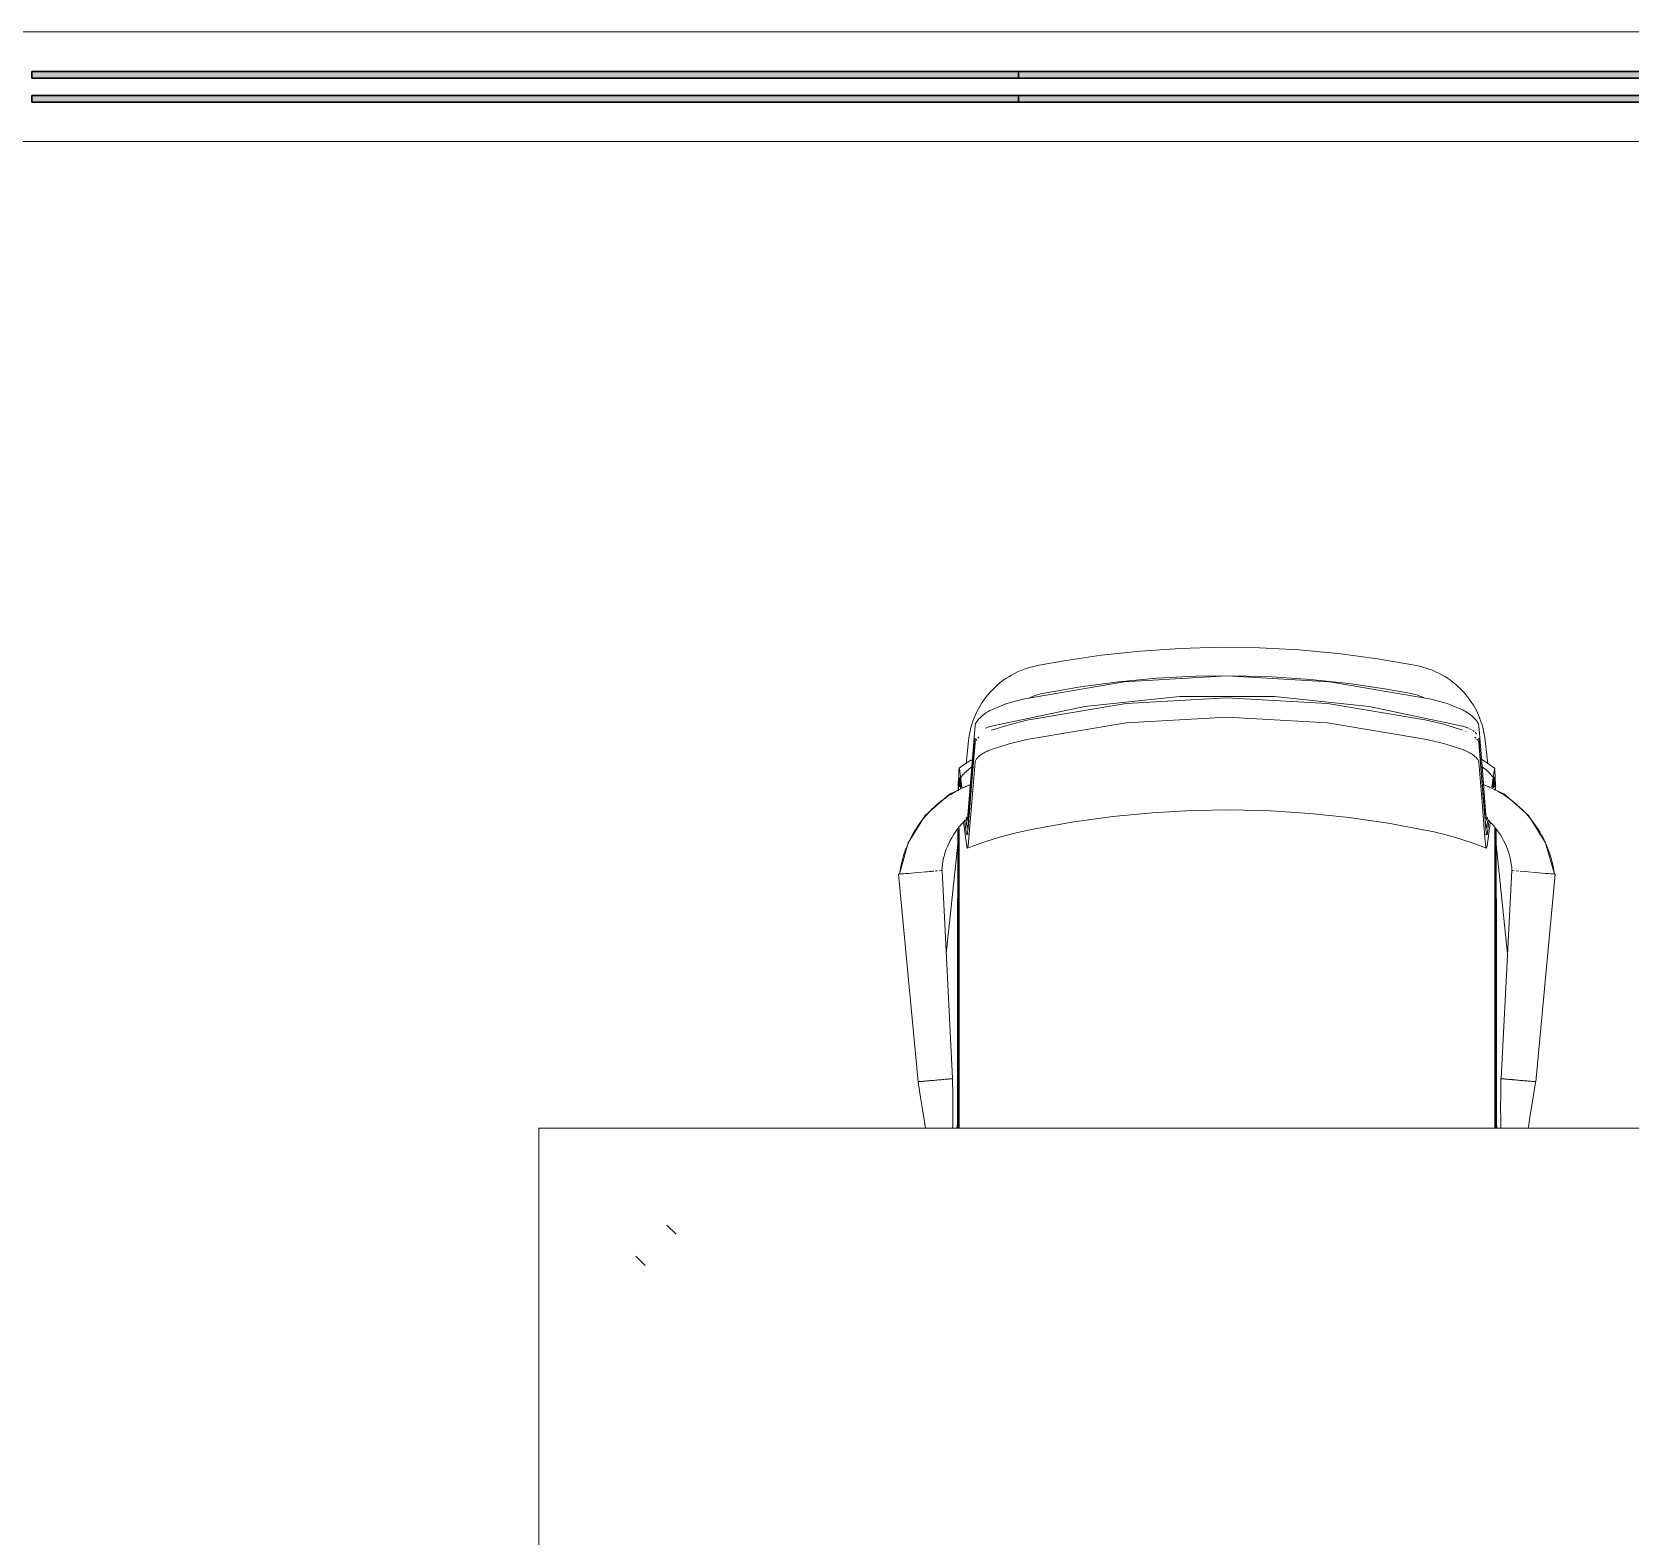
# Model space of a CAD drawing. Header units: millimetres. Extents: x 155927 to 317870, y -36033 to 97293.
# Drawn here: x 190351 to 191809, y 12236 to 13608 of the extents above; entities that cross this region are included whole.
import ezdxf

# ---------------------------------------------------------------- set-up
doc = ezdxf.new("R2010")
doc.units = ezdxf.units.MM
doc.header["$MEASUREMENT"] = 0
for name, color, linetype, lineweight in [('A-GLAZ-CURT', 7, 'CONTINUOUS', 9), ('A-GLAZ-CWMG', 7, 'CONTINUOUS', 9), ('I-FURN', 8, 'CONTINUOUS', 9)]:
    doc.layers.add(name, color=color, linetype=linetype, lineweight=lineweight)

msp = doc.modelspace()

# ---------------------------------------------------------------- hatches: boundary and pattern name
at = {"layer": 'A-GLAZ-CURT'}
h = msp.add_hatch(color=256, dxfattribs=at)
h.paths.add_polyline_path([(191250.8, 13543.6), (191250.8, 13549.6), (190350.8, 13549.6), (190350.8, 13543.6), (190764.1, 13543.6)], flags=0)
h.paths.add_polyline_path([(191250.8, 13565.6), (191250.8, 13571.6), (190350.8, 13571.6), (190350.8, 13565.6), (190764.1, 13565.6)], flags=0)
h = msp.add_hatch(color=256, dxfattribs=at)
h.paths.add_polyline_path([(192150.8, 13543.6), (192150.8, 13549.6), (191250.8, 13549.6), (191250.8, 13543.6), (191664.1, 13543.6)], flags=0)
h.paths.add_polyline_path([(192150.8, 13565.6), (192150.8, 13571.6), (191250.8, 13571.6), (191250.8, 13565.6), (191664.1, 13565.6)], flags=0)

# ---------------------------------------------------------------- linework, layer by layer
at = {"layer": 'A-GLAZ-CURT', "lineweight": 30}
for p, q in [((191250.8, 13571.6), (190350.8, 13571.6)), ((190350.8, 13571.6), (190350.8, 13565.6)), ((190350.8, 13565.6), (191250.8, 13565.6)), ((192150.8, 13571.6), (191250.8, 13571.6)), ((191250.8, 13571.6), (191250.8, 13565.6)), ((191250.8, 13565.6), (191250.8, 13571.6)), ((191250.8, 13565.6), (192150.8, 13565.6)), ((191250.8, 13549.6), (190350.8, 13549.6)), ((190350.8, 13549.6), (190350.8, 13543.6)), ((192150.8, 13549.6), (191250.8, 13549.6)), ((191250.8, 13549.6), (191250.8, 13543.6)), ((191250.8, 13543.6), (191250.8, 13549.6)), ((190350.8, 13543.6), (191250.8, 13543.6)), ((191250.8, 13543.6), (192150.8, 13543.6))]:
    msp.add_line(p, q, dxfattribs=at)
at = {"layer": 'A-GLAZ-CWMG'}
for p, q in [((190350.8, 13607.6), (189500.8, 13607.6)), ((191250.8, 13607.6), (190350.8, 13607.6)), ((192150.8, 13607.6), (191250.8, 13607.6)), ((190350.8, 13507.6), (189500.8, 13507.6)), ((191250.8, 13507.6), (190350.8, 13507.6)), ((192150.8, 13507.6), (191250.8, 13507.6))]:
    msp.add_line(p, q, dxfattribs=at)
at = {"layer": 'I-FURN'}
for p, q in [((191326.4, 13039), (191290.6, 13033.7)), ((191362.3, 13042.9), (191326.4, 13039)), ((191398.3, 13045.3), (191362.3, 13042.9)), ((191434.5, 13046.3), (191398.3, 13045.3)), ((191470.6, 13045.9), (191434.5, 13046.3)), ((191506.7, 13043.9), (191470.6, 13045.9)), ((191542.6, 13040.6), (191506.7, 13043.9)), ((191578.5, 13035.8), (191542.6, 13040.6)), ((191614.1, 13029.6), (191578.5, 13035.8)), ((191244.6, 13021), (191241.9, 13019.4)), ((191247.3, 13022.5), (191244.6, 13021)), ((191250.1, 13023.9), (191247.3, 13022.5)), ((191253, 13025.1), (191250.1, 13023.9)), ((191255.9, 13026.2), (191253, 13025.1)), ((191258.8, 13027.3), (191255.9, 13026.2)), ((191261.8, 13028.2), (191258.8, 13027.3)), ((191264.8, 13028.9), (191261.8, 13028.2)), ((191267.9, 13029.6), (191264.8, 13028.9)), ((191290.6, 13033.7), (191267.9, 13029.6)), ((191347.3, 13014.9), (191441, 13020.2)), ((191377.2, 13018), (191412.2, 13019.9)), ((191412.2, 13019.9), (191447.3, 13020.3)), ((191441, 13020.2), (191534.6, 13014.9)), ((191447.3, 13020.3), (191482.4, 13019.4)), ((191616.7, 13029), (191614.1, 13029.6)), ((191619.7, 13028.3), (191616.7, 13029)), ((191622.7, 13027.4), (191619.7, 13028.3)), ((191625.6, 13026.4), (191622.7, 13027.4)), ((191628.6, 13025.3), (191625.6, 13026.4)), ((191631.4, 13024), (191628.6, 13025.3)), ((191634.2, 13022.7), (191631.4, 13024)), ((191637, 13021.2), (191634.2, 13022.7)), ((191639.7, 13019.7), (191637, 13021.2)), ((191642.3, 13018), (191639.7, 13019.7)), ((191225.1, 13005.5), (191223.1, 13003.2)), ((191227.3, 13007.8), (191225.1, 13005.5)), ((191229.5, 13010), (191227.3, 13007.8)), ((191231.8, 13012.1), (191229.5, 13010)), ((191234.2, 13014.1), (191231.8, 13012.1)), ((191236.7, 13015.9), (191234.2, 13014.1)), ((191239.3, 13017.7), (191236.7, 13015.9)), ((191241.9, 13019.4), (191239.3, 13017.7)), ((191254.7, 12999.1), (191347.3, 13014.9)), ((191272.9, 13004.1), (191307.4, 13010.1)), ((191307.4, 13010.1), (191342.2, 13014.8)), ((191342.2, 13014.8), (191377.2, 13018)), ((191482.4, 13019.4), (191517.4, 13017)), ((191517.4, 13017), (191552.3, 13013.3)), ((191534.6, 13014.9), (191627.3, 12999.1)), ((191552.3, 13013.3), (191587, 13008.1)), ((191587, 13008.1), (191609.1, 13004.1)), ((191644.9, 13016.2), (191642.3, 13018)), ((191647.4, 13014.3), (191644.9, 13016.2)), ((191649.8, 13012.3), (191647.4, 13014.3)), ((191652.1, 13010.3), (191649.8, 13012.3)), ((191654.4, 13008.1), (191652.1, 13010.3)), ((191656.5, 13005.9), (191654.4, 13008.1)), ((191658.6, 13003.5), (191656.5, 13005.9)), ((191215.9, 12993), (191214.3, 12990.3)), ((191217.5, 12995.7), (191215.9, 12993)), ((191219.3, 12998.2), (191217.5, 12995.7)), ((191221.1, 13000.8), (191219.3, 12998.2)), ((191223.1, 13003.2), (191221.1, 13000.8)), ((191226.2, 12989.2), (191240.2, 12994.9)), ((191311.3, 12992.4), (191226.2, 12974.4)), ((191240.2, 12994.9), (191254.7, 12999.1)), ((191349.2, 12995), (191258.4, 12979.9)), ((191261.3, 13000.4), (191263.2, 13001.2)), ((191263.2, 13001.2), (191265.2, 13001.9)), ((191265.2, 13001.9), (191267.1, 13002.6)), ((191267.1, 13002.6), (191269.1, 13003.2)), ((191269.1, 13003.2), (191271.1, 13003.7)), ((191271.1, 13003.7), (191272.9, 13004.1)), ((191397.6, 13001.4), (191311.3, 12992.4)), ((191441, 13000.1), (191349.2, 12995)), ((191484.3, 13001.4), (191397.6, 13001.4)), ((191532.7, 12995), (191441, 13000.1)), ((191570.7, 12992.4), (191484.3, 13001.4)), ((191623.5, 12979.9), (191532.7, 12995)), ((191655.8, 12974.4), (191570.7, 12992.4)), ((191609.1, 13004.1), (191611.1, 13003.6)), ((191611.1, 13003.6), (191613.1, 13003.1)), ((191613.1, 13003.1), (191615.1, 13002.5)), ((191615.1, 13002.5), (191617.1, 13001.8)), ((191617.1, 13001.8), (191619, 13001.1)), ((191619, 13001.1), (191620.9, 13000.3)), ((191627.3, 12999.1), (191641.8, 12995)), ((191641.8, 12995), (191655.8, 12989.2)), ((191660.6, 13001.1), (191658.6, 13003.5)), ((191662.4, 12998.6), (191660.6, 13001.1)), ((191664.2, 12996), (191662.4, 12998.6)), ((191665.9, 12993.4), (191664.2, 12996)), ((191667.4, 12990.7), (191665.9, 12993.4)), ((191668.9, 12987.9), (191667.4, 12990.7)), ((191208.3, 12976), (191207.4, 12973)), ((191209.3, 12978.9), (191208.3, 12976)), ((191210.3, 12981.8), (191209.3, 12978.9)), ((191211.6, 12984.7), (191210.3, 12981.8)), ((191212.9, 12987.5), (191211.6, 12984.7)), ((191214.3, 12990.3), (191212.9, 12987.5)), ((191258.4, 12979.9), (191242.2, 12975.7)), ((191258.4, 12962.2), (191349.2, 12977.4)), ((191349.2, 12977.4), (191441, 12982.5)), ((191441, 12982.5), (191532.7, 12977.4)), ((191532.7, 12977.4), (191623.5, 12962.2)), ((191639.8, 12975.8), (191623.5, 12979.9)), ((191655.8, 12970.8), (191639.8, 12975.8)), ((191670.2, 12985.1), (191668.9, 12987.9)), ((191671.4, 12982.2), (191670.2, 12985.1)), ((191672.5, 12979.3), (191671.4, 12982.2)), ((191673.5, 12976.4), (191672.5, 12979.3)), ((191674.4, 12973.4), (191673.5, 12976.4)), ((191205.6, 12963.8), (191205.3, 12961.1)), ((191206.1, 12966.9), (191205.6, 12963.8)), ((191206.7, 12969.9), (191206.1, 12966.9)), ((191207.4, 12973), (191206.7, 12969.9)), ((191207.9, 12933.8), (191211.2, 12975)), ((191211.2, 12963.3), (191208, 12923.6)), ((191242.2, 12975.7), (191226.2, 12970.7)), ((191242.2, 12958.1), (191258.4, 12962.2)), ((191623.5, 12962.2), (191639.8, 12958.1)), ((191670.8, 12975.1), (191674.1, 12933.8)), ((191674, 12923.7), (191670.8, 12963.3)), ((191675.2, 12970.4), (191674.4, 12973.4)), ((191675.8, 12967.3), (191675.2, 12970.4)), ((191676.3, 12964.2), (191675.8, 12967.3)), ((191676.7, 12961.1), (191676.3, 12964.2)), ((191205.3, 12961.1), (191203.1, 12940)), ((191211.2, 12959.2), (191208, 12920.1)), ((191226.2, 12953.1), (191242.2, 12958.1)), ((191639.8, 12958.1), (191655.8, 12953.1)), ((191674, 12920.1), (191670.8, 12959.2)), ((191678.9, 12940), (191676.7, 12961.1)), ((191196.8, 12936.1), (191201.6, 12939.6)), ((191196.9, 12935.6), (191199.3, 12918.6)), ((191201.6, 12939.6), (191206.5, 12942.8)), ((191201.7, 12931.7), (191202.7, 12932.7)), ((191202.7, 12932.7), (191203.7, 12933.7)), ((191203.7, 12933.7), (191204.8, 12934.6)), ((191204.6, 12893.1), (191207.9, 12933.8)), ((191204.8, 12934.6), (191206, 12935.5)), ((191206, 12935.5), (191207.1, 12936.3)), ((191206.5, 12942.8), (191208, 12943.7)), ((191207.1, 12936.3), (191208, 12936.9)), ((191208.2, 12905.1), (191211.2, 12941.5)), ((191670.8, 12941.6), (191673.8, 12905.1)), ((191673.3, 12944.1), (191676.1, 12942.4)), ((191674.1, 12936.9), (191675.3, 12936.1)), ((191674.1, 12933.8), (191677.3, 12893.1)), ((191675.3, 12936.1), (191676.4, 12935.3)), ((191676.1, 12942.4), (191681, 12939.1)), ((191676.4, 12935.3), (191677.5, 12934.4)), ((191677.5, 12934.4), (191678.5, 12933.5)), ((191678.5, 12933.5), (191679.6, 12932.5)), ((191679.6, 12932.5), (191680.6, 12931.6)), ((191681, 12939.1), (191685.2, 12936.1)), ((191682.7, 12918.8), (191685, 12935.6)), ((191187.9, 12912.3), (191206.8, 12921.1)), ((191206.8, 12921.1), (191187.9, 12912.3)), ((191206.8, 12921.1), (191187.9, 12912.3)), ((191195.7, 12923.6), (191196, 12916.4)), ((191195.7, 12923.6), (191195.7, 12915)), ((191196.2, 12923.6), (191196.4, 12930.2)), ((191196.5, 12925.6), (191196.5, 12923.6)), ((191197.4, 12921.1), (191196.9, 12927.3)), ((191197.2, 12926.1), (191198, 12927.3)), ((191198.5, 12918.3), (191197.4, 12925.7)), ((191197.8, 12917.6), (191197.4, 12921.1)), ((191198, 12927.3), (191198.9, 12928.5)), ((191198.9, 12928.5), (191199.8, 12929.6)), ((191199.8, 12929.6), (191200.7, 12930.7)), ((191200.7, 12930.7), (191201.7, 12931.7)), ((191208, 12919.9), (191204.8, 12881)), ((191208, 12923.4), (191205, 12885.8)), ((191677, 12885.9), (191674, 12923.7)), ((191677.2, 12881), (191674, 12920.1)), ((191694.1, 12912.3), (191675.1, 12921.1)), ((191675.1, 12921.1), (191694.1, 12912.3)), ((191694.1, 12912.3), (191675.1, 12921.1)), ((191680.6, 12931.6), (191681.5, 12930.5)), ((191681.5, 12930.5), (191682.4, 12929.4)), ((191682.4, 12929.4), (191683.3, 12928.3)), ((191683.3, 12928.3), (191684.1, 12927.2)), ((191684.2, 12923.9), (191683.4, 12918.5)), ((191684.1, 12927.2), (191684.2, 12926.9)), ((191684.2, 12926.9), (191684.5, 12926.6)), ((191684.4, 12924.9), (191684.2, 12923.9)), ((191684.6, 12921.1), (191684.2, 12918)), ((191684.5, 12925.8), (191684.4, 12924.9)), ((191684.5, 12926.6), (191684.7, 12926.2)), ((191685.1, 12927.3), (191684.6, 12921.1)), ((191684.7, 12926.2), (191684.7, 12926.2)), ((191686, 12923.5), (191684.7, 12923.8)), ((191685.5, 12923.5), (191685.4, 12925.6)), ((191685.6, 12930.2), (191685.8, 12923.5)), ((191685.8, 12916.7), (191686, 12923.5)), ((191686, 12923.5), (191686, 12916.5)), ((191165.8, 12892.9), (191187.9, 12912.3)), ((191187.9, 12912.3), (191165.8, 12892.9)), ((191187.9, 12912.3), (191165.8, 12892.9)), ((191182.4, 12907.5), (191187.9, 12912.3)), ((191187.9, 12912.3), (191194.5, 12915.4)), ((191205.2, 12868.7), (191208.2, 12905.1)), ((191673.8, 12905.1), (191676.7, 12868.7)), ((191687.4, 12915.4), (191694.1, 12912.3)), ((191716.2, 12892.9), (191694.1, 12912.3)), ((191694.1, 12912.3), (191716.2, 12892.9)), ((191694.1, 12912.3), (191699.6, 12907.5)), ((191716.2, 12892.9), (191694.1, 12912.3)), ((191150.1, 12867.9), (191165.8, 12892.9)), ((191165.8, 12892.9), (191150.1, 12867.9)), ((191165.8, 12892.9), (191150.1, 12867.9)), ((191161.9, 12886.6), (191165.8, 12892.9)), ((191165.8, 12892.9), (191171.3, 12897.7)), ((191203.1, 12891.5), (191203.3, 12890)), ((191337, 12892), (191301.3, 12887.1)), ((191372.8, 12895.4), (191337, 12892)), ((191408.8, 12897.4), (191372.8, 12895.4)), ((191444.8, 12898), (191408.8, 12897.4)), ((191480.8, 12897.1), (191444.8, 12898)), ((191516.7, 12894.8), (191480.8, 12897.1)), ((191552.5, 12891), (191516.7, 12894.8)), ((191588.1, 12885.9), (191552.5, 12891)), ((191678.7, 12890), (191678.8, 12891.3)), ((191710.6, 12897.7), (191716.2, 12892.9)), ((191731.8, 12867.9), (191716.2, 12892.9)), ((191716.2, 12892.9), (191731.8, 12867.9)), ((191716.2, 12892.9), (191720.1, 12886.6)), ((191731.8, 12867.9), (191716.2, 12892.9)), ((191150.1, 12867.9), (191160.2, 12884)), ((191195.4, 12879.5), (191195.5, 12817)), ((191195.4, 12852.8), (191195.4, 12879.4)), ((191195.7, 12880), (191195.7, 12877.7)), ((191195.7, 12877.7), (191195.7, 12607.5)), ((191196.8, 12881.3), (191196.8, 12879.2)), ((191196.8, 12879.2), (191196.8, 12607.5)), ((191200.8, 12886.4), (191201.5, 12880.7)), ((191201.5, 12880.7), (191202.6, 12873)), ((191203.2, 12877.7), (191201.9, 12887.3)), ((191203.8, 12882.8), (191203, 12888)), ((191205.8, 12876.1), (191203.8, 12875.3)), ((191245.9, 12876.4), (191233.4, 12873)), ((191258.4, 12879.3), (191245.9, 12876.4)), ((191265.9, 12880.8), (191258.4, 12879.3)), ((191301.3, 12887.1), (191265.9, 12880.8)), ((191623.5, 12879.3), (191588.1, 12885.9)), ((191628.5, 12878.2), (191623.5, 12879.3)), ((191641, 12875.1), (191628.5, 12878.2)), ((191653.4, 12871.6), (191641, 12875.1)), ((191678.1, 12875.3), (191676.1, 12876.1)), ((191678.9, 12887.9), (191678.2, 12882.9)), ((191678.4, 12865.3), (191679.6, 12874.4)), ((191680.1, 12887.3), (191678.8, 12877.7)), ((191679.6, 12874.4), (191680.8, 12883.4)), ((191680.8, 12883.4), (191681.1, 12886.4)), ((191685.3, 12879.2), (191685.3, 12881.1)), ((191685.3, 12607.5), (191685.3, 12879.2)), ((191686, 12880.4), (191686, 12877.8)), ((191686, 12877.8), (191686, 12607.5)), ((191686.4, 12817), (191686.5, 12879.5)), ((191686.6, 12879.4), (191686.6, 12852.8)), ((191721.8, 12884), (191731.8, 12867.9)), ((191142.2, 12839.3), (191150.1, 12867.9)), ((191150.1, 12867.9), (191142.2, 12839.3)), ((191142.2, 12839.3), (191150.1, 12867.9)), ((191150.1, 12867.9), (191142.2, 12839.3)), ((191195.4, 12866.6), (191185, 12766.6)), ((191202.6, 12873), (191203.6, 12865.3)), ((191209, 12864.8), (191204.3, 12863)), ((191221.1, 12869.2), (191209, 12864.8)), ((191233.4, 12873), (191221.1, 12869.2)), ((191665.6, 12867.5), (191653.4, 12871.6)), ((191677.7, 12863), (191665.6, 12867.5)), ((191696.9, 12766.6), (191686.5, 12866.7)), ((191739.8, 12839.3), (191731.8, 12867.9)), ((191731.8, 12867.9), (191739.8, 12839.3)), ((191731.8, 12867.9), (191739.8, 12839.3)), ((191739.8, 12839.3), (191731.8, 12867.9)), ((191195.4, 12817), (191195.4, 12852.8)), ((191686.6, 12852.8), (191686.5, 12817)), ((191159.2, 12650), (191141.3, 12839.3)), ((191141.3, 12839.3), (191159.2, 12650)), ((191141.3, 12839.3), (191141.6, 12839.3)), ((191141.6, 12839.3), (191142.4, 12839.4)), ((191142.4, 12839.4), (191143.7, 12839.5)), ((191143.7, 12839.5), (191145.5, 12839.6)), ((191145.5, 12839.6), (191147.8, 12839.8)), ((191147.8, 12839.8), (191150.4, 12840.1)), ((191150.4, 12840.1), (191153.3, 12840.3)), ((191153.3, 12840.3), (191156.4, 12840.6)), ((191156.4, 12840.6), (191159.6, 12840.9)), ((191159.6, 12840.9), (191162.9, 12841.2)), ((191163.9, 12841.2), (191166.2, 12841.4)), ((191166.2, 12841.4), (191168.8, 12841.7)), ((191169.3, 12841.7), (191172.2, 12842)), ((191174.8, 12842.2), (191177, 12842.4)), ((191178.8, 12842.5), (191180.1, 12842.7)), ((191180.1, 12842.7), (191180.9, 12842.7)), ((191180.9, 12842.7), (191181.2, 12842.8)), ((191181.2, 12842.8), (191190.8, 12652.8)), ((191190.8, 12652.8), (191181.2, 12842.8)), ((191691.2, 12652.8), (191700.8, 12842.8)), ((191700.8, 12842.8), (191691.2, 12652.8)), ((191700.8, 12842.8), (191701, 12842.7)), ((191701, 12842.7), (191701.8, 12842.7)), ((191701.8, 12842.7), (191703.2, 12842.5)), ((191705, 12842.4), (191707.2, 12842.2)), ((191705, 12842.4), (191707.2, 12842.2)), ((191708.5, 12842.1), (191712.7, 12841.7)), ((191709.8, 12842), (191712.7, 12841.7)), ((191713.1, 12841.7), (191715.8, 12841.4)), ((191715.8, 12841.4), (191718, 12841.2)), ((191719, 12841.2), (191722.3, 12840.9)), ((191722.3, 12840.9), (191725.6, 12840.6)), ((191740.6, 12839.3), (191722.7, 12650)), ((191722.7, 12650), (191740.6, 12839.3)), ((191725.6, 12840.6), (191728.7, 12840.3)), ((191728.7, 12840.3), (191731.6, 12840.1)), ((191731.6, 12840.1), (191734.2, 12839.8)), ((191734.2, 12839.8), (191736.4, 12839.6)), ((191736.4, 12839.6), (191738.2, 12839.5)), ((191738.2, 12839.5), (191739.5, 12839.4)), ((191739.5, 12839.4), (191740.3, 12839.3)), ((191740.3, 12839.3), (191740.6, 12839.3)), ((191195.5, 12817), (191195.1, 12817)), ((191195.1, 12607.5), (191195.1, 12817)), ((191686.9, 12817), (191686.4, 12817)), ((191686.9, 12607.5), (191686.9, 12817)), ((191159.2, 12650), (191161.4, 12635.5)), ((191191, 12637.3), (191190.8, 12652.8)), ((191690.8, 12637.3), (191691, 12652.8)), ((191719.3, 12628.5), (191722.5, 12649.3)), ((191722.5, 12649.3), (191722.6, 12650)), ((191161.4, 12635.5), (191163.5, 12622.8)), ((191191.1, 12627), (191191, 12637.3)), ((191191, 12615.4), (191191.1, 12627)), ((191690.7, 12627), (191690.8, 12637.3)), ((191690.8, 12615.4), (191690.7, 12627)), ((191717.1, 12615.5), (191719.3, 12628.5)), ((191163.5, 12622.8), (191165.4, 12611.6)), ((191165.4, 12611.6), (191166.1, 12607.5)), ((191190.9, 12609.9), (191191, 12615.4)), ((191194.6, 12607.5), (191195.1, 12612)), ((191686.9, 12612), (191687.3, 12607.5)), ((191690.9, 12609.9), (191690.8, 12615.4)), ((191716, 12608.9), (191717.1, 12615.5)), ((190813.4, 12607.5), (190813.4, 11207.5)), ((196113.4, 12607.5), (190813.4, 12607.5)), ((191190.8, 12607.5), (191190.9, 12609.9)), ((191691, 12607.5), (191690.9, 12609.9)), ((191715.7, 12607.5), (191716, 12608.9)), ((190938.4, 12510.8), (190930.1, 12519.1)), ((190901.8, 12490.9), (190910.2, 12482.5))]:
    msp.add_line(p, q, dxfattribs=at)
msp.add_ellipse((191440.6, 12412.5), major_axis=(825, 0), ratio=0.648816, start_param=1.870261, end_param=1.872267, dxfattribs=at)
for points, knots in [([(191211.2, 12975), (191211.2, 12975.6), (191211.6, 12976.7), (191213.2, 12979.4), (191215.8, 12982.2), (191218.6, 12984.5), (191220, 12985.6), (191221.2, 12986.4), (191222.4, 12987.1), (191224, 12988.1), (191225.3, 12988.8), (191226.2, 12989.2)], [0, 0, 0, 0, 0.142857, 0.285714, 0.571429, 0.678571, 0.732143, 0.785714, 0.839286, 0.892857, 1, 1, 1, 1]), ([(191655.8, 12989.2), (191657, 12988.7), (191659.2, 12987.5), (191663.4, 12984.7), (191666.5, 12981.9), (191668.5, 12979.6), (191669.2, 12978.5), (191669.7, 12977.8), (191670.2, 12977), (191670.6, 12976.1), (191670.7, 12975.5), (191670.8, 12975.1)], [0, 0, 0, 0, 0.142857, 0.285714, 0.571429, 0.678571, 0.732143, 0.785714, 0.839286, 0.892857, 1, 1, 1, 1]), ([(191212.8, 12962.4), (191212.6, 12962.1), (191212.2, 12961.7), (191212, 12961.3), (191212, 12961.2)], [0.7142857, 0.7142857, 0.7142857, 0.7142857, 0.7857143, 0.8166867, 0.8166867, 0.8166867, 0.8166867]), ([(191659.1, 12973.4), (191658.9, 12973.4), (191657.9, 12973.8), (191656.8, 12974.2), (191655.8, 12974.4)], [-0.3801763, -0.3801763, -0.3801763, -0.3801763, -0.3333333, 0, 0, 0, 0]), ([(191211.2, 12941.5), (191211.3, 12942.3), (191211.9, 12943.9), (191214.7, 12946.9), (191218.5, 12949.6), (191222.7, 12951.8), (191225, 12952.7), (191226.2, 12953.1)], [-1, -1, -1, -1, -0.785714, -0.571429, -0.285714, -0.142857, 0, 0, 0, 0]), ([(191655.8, 12953.1), (191656.7, 12952.8), (191657.9, 12952.3), (191659.6, 12951.6), (191660.8, 12951), (191661.9, 12950.4), (191663.4, 12949.6), (191666.2, 12947.7), (191668.8, 12945.4), (191670.4, 12943.1), (191670.7, 12942.1), (191670.8, 12941.6)], [-1, -1, -1, -1, -0.892857, -0.839286, -0.785714, -0.732143, -0.678571, -0.571429, -0.285714, -0.142857, 0, 0, 0, 0]), ([(191206.4, 12920.8), (191204.7, 12920.1), (191189.4, 12913.8), (191167.8, 12897.7), (191149.1, 12868.4), (191143.5, 12849.2), (191142.2, 12839.3)], [-0.7389144, -0.7389144, -0.7389144, -0.7389144, -0.7, -0.4, -0.2, 0, 0, 0, 0]), ([(191739.8, 12839.3), (191738.4, 12849.2), (191732.9, 12868.4), (191716.8, 12893.5), (191696.6, 12910.9), (191681.8, 12918.4), (191675.5, 12920.8)], [0, 0, 0, 0, 0.2, 0.4, 0.6, 0.7389146, 0.7389146, 0.7389146, 0.7389146]), ([(191685.2, 12918.9), (191685.2, 12919.8), (191685.1, 12921.6), (191685, 12924.3), (191684.8, 12926), (191684.7, 12926.3), (191684.6, 12926), (191684.5, 12925.8)], [0, 0, 0, 0, 0.166667, 0.333333, 0.666667, 0.833333, 1, 1, 1, 1]), ([(191202.7, 12888.9), (191201.4, 12887.6), (191194.3, 12880.3), (191184.7, 12865), (191181.4, 12850.1), (191181, 12842.7)], [0.4429381, 0.4429381, 0.4429381, 0.4429381, 0.5, 0.75, 1, 1, 1, 1]), ([(191701, 12842.7), (191700.6, 12850.1), (191697.3, 12865), (191687.7, 12880.3), (191680.6, 12887.6), (191679.2, 12888.9)], [0, 0, 0, 0, 0.25, 0.5, 0.5570669, 0.5570669, 0.5570669, 0.5570669]), ([(191169.3, 12841.7), (191169.5, 12841.7), (191170.1, 12841.8), (191171.2, 12841.9), (191172.1, 12842), (191172.9, 12842), (191173.3, 12842.1), (191173.5, 12842.1)], [-0.32221673, -0.32221673, -0.32221673, -0.32221673, -0.30555556, -0.27777778, -0.25, -0.23611111, -0.22222222, -0.22222222, -0.22222222, -0.22222222]), ([(191175.3, 12842.2), (191175.5, 12842.3), (191176, 12842.3), (191176.6, 12842.4), (191177, 12842.4), (191177.1, 12842.4)], [-0.17937094, -0.17937094, -0.17937094, -0.17937094, -0.16666667, -0.13888889, -0.13546643, -0.13546643, -0.13546643, -0.13546643]), ([(191164.8, 12650.5), (191164.1, 12650.4), (191162.2, 12650.3), (191159.9, 12650.1), (191159.2, 12650), (191159.2, 12650)], [0.722393, 0.722393, 0.722393, 0.722393, 0.7777778, 0.8888889, 1, 1, 1, 1]), ([(191159.2, 12650), (191159.2, 12650), (191159.9, 12650.1), (191162.2, 12650.3), (191164.1, 12650.4), (191164.9, 12650.5)], [-1, -1, -1, -1, -0.8888889, -0.7777778, -0.7222222, -0.7222222, -0.7222222, -0.7222222]), ([(191164.9, 12650.5), (191167, 12650.7), (191170.4, 12651), (191174.1, 12651.3), (191175, 12651.4)], [-0.7220744, -0.7220744, -0.7220744, -0.7220744, -0.5555556, -0.5000244, -0.5000244, -0.5000244, -0.5000244]), ([(191190.8, 12652.8), (191190.8, 12652.8), (191190.3, 12652.7), (191188.7, 12652.6), (191187.1, 12652.4), (191185.2, 12652.3), (191182.9, 12652.1), (191180.4, 12651.8), (191177.7, 12651.6), (191175.9, 12651.5), (191175, 12651.4)], [0, 0, 0, 0, 0.1111111, 0.1666667, 0.2222222, 0.2777778, 0.3333333, 0.3888889, 0.4444444, 0.4999756, 0.4999756, 0.4999756, 0.4999756]), ([(191175, 12651.4), (191175.9, 12651.5), (191177.7, 12651.6), (191180.4, 12651.8), (191182.9, 12652.1), (191185.2, 12652.3), (191187.1, 12652.4), (191188.7, 12652.6), (191190.3, 12652.7), (191190.8, 12652.8), (191190.8, 12652.8)], [-0.5, -0.5, -0.5, -0.5, -0.4444444, -0.3888889, -0.3333333, -0.2777778, -0.2222222, -0.1666667, -0.1111111, 0, 0, 0, 0]), ([(191696.8, 12652.2), (191697.5, 12652.2), (191698.9, 12652.1), (191700.5, 12651.9), (191701.4, 12651.8)], [-0.7183711, -0.7183711, -0.7183711, -0.7183711, -0.6666667, -0.6111111, -0.6111111, -0.6111111, -0.6111111])]:
    msp.add_open_spline(points, degree=3, knots=knots, dxfattribs=at)
for points in [[(191214.6, 12964.2), (191214.2, 12963.9), (191213.9, 12963.6), (191213.6, 12963.3)], [(191222.8, 12973.3), (191222.1, 12973.1), (191221.4, 12972.8), (191220.8, 12972.5)], [(191226.2, 12974.4), (191225.2, 12974.1), (191224.3, 12973.9), (191223.4, 12973.5)], [(191659.2, 12969.4), (191659.1, 12969.4), (191659.1, 12969.5), (191659, 12969.5)], [(191661.4, 12972.5), (191660.7, 12972.8), (191659.9, 12973.1), (191659.2, 12973.4)], [(191663.9, 12971.3), (191663.4, 12971.5), (191662.9, 12971.8), (191662.3, 12972)], [(191666.7, 12969.4), (191666.2, 12969.8), (191665.6, 12970.1), (191665.1, 12970.5)], [(191668.4, 12963.3), (191668.1, 12963.6), (191667.7, 12964), (191667.3, 12964.3)], [(191668.8, 12967.3), (191668.4, 12967.8), (191668, 12968.3), (191667.4, 12968.8)], [(191670, 12961.2), (191669.8, 12961.6), (191669.5, 12962.1), (191669.1, 12962.5)], [(191211.7, 12960.7), (191211.4, 12960.2), (191211.2, 12959.7), (191211.2, 12959.2)], [(191670.8, 12959.2), (191670.7, 12959.7), (191670.6, 12960.2), (191670.3, 12960.8)], [(191196.4, 12930.2), (191196.4, 12931.4), (191196.5, 12933.4), (191196.6, 12935.5), (191196.8, 12936.3), (191196.9, 12936), (191196.9, 12935.6)], [(191685, 12935.6), (191685.1, 12936), (191685.2, 12936.3), (191685.3, 12935.5), (191685.5, 12933.4), (191685.6, 12931.4), (191685.6, 12930.2)], [(191196.9, 12927.3), (191196.8, 12927.9), (191196.7, 12928.3), (191196.6, 12926.8), (191196.5, 12925.6)], [(191197.1, 12925.8), (191197.1, 12925.4), (191196.9, 12923.8), (191196.8, 12920.8), (191196.7, 12919)], [(191197.4, 12925.7), (191197.4, 12926), (191197.3, 12926.3), (191197.2, 12926.1), (191197.1, 12925.8)], [(191685.4, 12925.6), (191685.4, 12926.8), (191685.3, 12928.3), (191685.2, 12927.9), (191685.1, 12927.3)], [(191203.3, 12890), (191203.4, 12889), (191203.7, 12887.8), (191204.2, 12888.9), (191204.5, 12891.4), (191204.6, 12893.1)], [(191677.3, 12893.1), (191677.5, 12891.4), (191677.8, 12888.9), (191678.2, 12887.8), (191678.5, 12889), (191678.7, 12890)], [(191204.8, 12881), (191204.6, 12879.5), (191204.4, 12877), (191204, 12875.2), (191203.6, 12875.3), (191203.3, 12876.6), (191203.2, 12877.7)], [(191205, 12885.8), (191204.8, 12884.2), (191204.6, 12881.9), (191204.2, 12880.9), (191203.9, 12881.9), (191203.8, 12882.8)], [(191678.2, 12882.9), (191678, 12882), (191677.8, 12881), (191677.4, 12882), (191677.1, 12884.3), (191677, 12885.9)], [(191678.8, 12877.7), (191678.7, 12876.6), (191678.4, 12875.3), (191678, 12875.2), (191677.6, 12877), (191677.3, 12879.5), (191677.2, 12881)], [(191203.6, 12865.3), (191203.7, 12864.3), (191204, 12863), (191204.4, 12862.9), (191204.8, 12864.7), (191205.1, 12867.2), (191205.2, 12868.7)], [(191676.7, 12868.7), (191676.9, 12867.2), (191677.1, 12864.7), (191677.5, 12862.9), (191677.9, 12863), (191678.2, 12864.3), (191678.4, 12865.3)], [(191166.5, 12841.5), (191167.3, 12841.5), (191168.1, 12841.6), (191168.8, 12841.7)], [(191167.1, 12650.7), (191166.3, 12650.6), (191165.6, 12650.6), (191164.9, 12650.5)], [(191169.6, 12650.9), (191168.7, 12650.8), (191167.9, 12650.8), (191167.2, 12650.7)], [(191175, 12651.4), (191174.1, 12651.3), (191172.2, 12651.1), (191170.5, 12651), (191169.7, 12650.9)], [(191691.3, 12652.7), (191691.1, 12652.7), (191691, 12652.8), (191691, 12652.8)], [(191691, 12652.8), (191691, 12652.8), (191691.2, 12652.7), (191691.9, 12652.7), (191692.7, 12652.6), (191693.1, 12652.6)], [(191693.3, 12652.6), (191693.7, 12652.5), (191694.2, 12652.5), (191694.7, 12652.4)], [(191694.9, 12652.4), (191695.4, 12652.4), (191696, 12652.3), (191696.7, 12652.3)], [(191701.4, 12651.9), (191700.6, 12651.9), (191699.8, 12652), (191699.1, 12652.1)], [(191704.1, 12651.6), (191703.2, 12651.7), (191702.4, 12651.8), (191701.6, 12651.8)], [(191701.6, 12651.8), (191702.4, 12651.8), (191703.2, 12651.7), (191704.1, 12651.6)], [(191706.8, 12651.4), (191705.9, 12651.5), (191705.1, 12651.5), (191704.2, 12651.6)], [(191704.2, 12651.6), (191705.1, 12651.5), (191705.9, 12651.5), (191706.8, 12651.4)], [(191709.5, 12651.1), (191708.7, 12651.2), (191707.8, 12651.3), (191707, 12651.4)], [(191707, 12651.4), (191707.8, 12651.3), (191708.7, 12651.2), (191709.5, 12651.1)], [(191712.2, 12650.9), (191711.4, 12651), (191710.6, 12651.1), (191709.7, 12651.1)], [(191709.7, 12651.1), (191710.6, 12651), (191711.4, 12651), (191712.2, 12650.9)], [(191714.7, 12650.7), (191713.9, 12650.8), (191713.2, 12650.8), (191712.4, 12650.9)], [(191712.4, 12650.9), (191713.2, 12650.8), (191713.9, 12650.7), (191714.7, 12650.7)], [(191717, 12650.5), (191716.3, 12650.6), (191715.6, 12650.6), (191714.8, 12650.7)], [(191714.8, 12650.7), (191715.6, 12650.6), (191716.3, 12650.5), (191716.9, 12650.5)], [(191718.9, 12650.3), (191718.4, 12650.4), (191717.7, 12650.4), (191717.1, 12650.5)], [(191722.7, 12650), (191722.7, 12650), (191722.1, 12650.1), (191720.2, 12650.2), (191719, 12650.3)]]:
    msp.add_open_spline(points, degree=3, dxfattribs=at)

doc.saveas('drawing.dxf')
